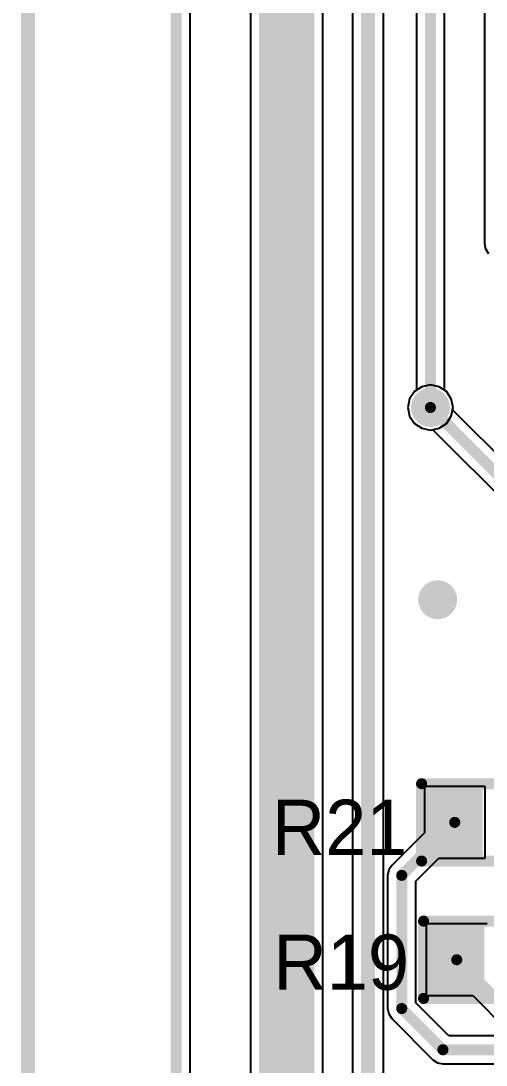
# Model space of a CAD drawing. Extents: x 10.58 to 11.54, y 9.91 to 15.27.
# Drawn here: x 10.598 to 10.929, y 13.511 to 14.256 of the extents above; entities that cross this region are included whole.
import ezdxf

# ---------------------------------------------------------------- set-up
doc = ezdxf.new("R2010")
doc.units = 0
doc.layers.get('0').update_dxf_attribs({"linetype": 'CONTINUOUS'})
for name, color, linetype in [('BOTTOMLAYER', 5, 'CONTINUOUS'), ('BOTTOMSOLDER', 6, 'CONTINUOUS'), ('KEEPOUTLAYER', 6, 'CONTINUOUS'), ('MULTILAYER', 9, 'CONTINUOUS'), ('TOPLAYER', 1, 'CONTINUOUS'), ('TOPOVERLAY', 2, 'CONTINUOUS'), ('TOPPASTE', 8, 'CONTINUOUS'), ('TOPSOLDER', 216, 'CONTINUOUS')]:
    doc.layers.add(name, color=color, linetype=linetype)

# ---------------------------------------------------------------- blocks, each defined once
blk = doc.blocks.new('R_0603_17')
at = {"layer": 'TOPLAYER'}
for points in [[(-0.015748, -0.019685), (-0.015748, 0.019685), (-0.047244, -0.019685), (-0.047244, 0.019685)], [(0.047244, -0.019685), (0.047244, 0.019685), (0.015748, -0.019685), (0.015748, 0.019685)]]:
    blk.add_solid(points, dxfattribs=at)
at = {"layer": 'TOPOVERLAY', "const_width": 0.007874}
for points in [[(-0.055118, -0.027559), (-0.055118, 0.027559)], [(-0.055118, 0.027559), (0.055118, 0.027559)], [(0.055118, -0.027559), (0.055118, 0.027559)], [(-0.055118, -0.027559), (0.055118, -0.027559)]]:
    blk.add_lwpolyline(points, dxfattribs=at)
at = {"layer": 'TOPOVERLAY', "const_width": 0.003937}
for points in [[(-0.057087, 0.027559, 1), (-0.05315, 0.027559, 1)], [(-0.057087, 0.027559, 1), (-0.05315, 0.027559, 1)], [(0.05315, 0.027559, 1), (0.057087, 0.027559, 1)], [(0.05315, 0.027559, 1), (0.057087, 0.027559, 1)], [(-0.057087, -0.027559, 1), (-0.05315, -0.027559, 1)], [(-0.057087, -0.027559, 1), (-0.05315, -0.027559, 1)], [(0.05315, -0.027559, 1), (0.057087, -0.027559, 1)], [(0.05315, -0.027559, 1), (0.057087, -0.027559, 1)]]:
    blk.add_lwpolyline(points, format="xyb", close=True, dxfattribs=at)
at = {"layer": 'TOPPASTE'}
for points in [[(-0.015748, -0.019685), (-0.015748, 0.019685), (-0.047244, -0.019685), (-0.047244, 0.019685)], [(0.047244, -0.019685), (0.047244, 0.019685), (0.015748, -0.019685), (0.015748, 0.019685)]]:
    blk.add_solid(points, dxfattribs=at)
at = {"layer": 'TOPSOLDER'}
for points in [[(-0.011748, -0.023685), (-0.011748, 0.023685), (-0.051244, -0.023685), (-0.051244, 0.023685)], [(0.051244, -0.023685), (0.051244, 0.023685), (0.011748, -0.023685), (0.011748, 0.023685)]]:
    blk.add_solid(points, dxfattribs=at)
blk = doc.blocks.new('R_0603_19')
at = {"layer": 'TOPLAYER'}
for points in [[(-0.015748, -0.019685), (-0.015748, 0.019685), (-0.047244, -0.019685), (-0.047244, 0.019685)], [(0.047244, -0.019685), (0.047244, 0.019685), (0.015748, -0.019685), (0.015748, 0.019685)]]:
    blk.add_solid(points, dxfattribs=at)
at = {"layer": 'TOPOVERLAY', "const_width": 0.007874}
for points in [[(-0.055118, -0.027559), (-0.055118, 0.027559)], [(-0.055118, 0.027559), (0.055118, 0.027559)], [(0.055118, -0.027559), (0.055118, 0.027559)], [(-0.055118, -0.027559), (0.055118, -0.027559)]]:
    blk.add_lwpolyline(points, dxfattribs=at)
at = {"layer": 'TOPOVERLAY', "const_width": 0.003937}
for points in [[(-0.057087, 0.027559, 1), (-0.05315, 0.027559, 1)], [(-0.057087, 0.027559, 1), (-0.05315, 0.027559, 1)], [(0.05315, 0.027559, 1), (0.057087, 0.027559, 1)], [(0.05315, 0.027559, 1), (0.057087, 0.027559, 1)], [(-0.057087, -0.027559, 1), (-0.05315, -0.027559, 1)], [(-0.057087, -0.027559, 1), (-0.05315, -0.027559, 1)], [(0.05315, -0.027559, 1), (0.057087, -0.027559, 1)], [(0.05315, -0.027559, 1), (0.057087, -0.027559, 1)]]:
    blk.add_lwpolyline(points, format="xyb", close=True, dxfattribs=at)
at = {"layer": 'TOPPASTE'}
for points in [[(-0.015748, -0.019685), (-0.015748, 0.019685), (-0.047244, -0.019685), (-0.047244, 0.019685)], [(0.047244, -0.019685), (0.047244, 0.019685), (0.015748, -0.019685), (0.015748, 0.019685)]]:
    blk.add_solid(points, dxfattribs=at)
at = {"layer": 'TOPSOLDER'}
for points in [[(-0.011748, -0.023685), (-0.011748, 0.023685), (-0.051244, -0.023685), (-0.051244, 0.023685)], [(0.051244, -0.023685), (0.051244, 0.023685), (0.011748, -0.023685), (0.011748, 0.023685)]]:
    blk.add_solid(points, dxfattribs=at)

msp = doc.modelspace()

# ---------------------------------------------------------------- linework, layer by layer
at = {"layer": 'BOTTOMLAYER'}
for p, q in [((10.879423, 15.000905), (10.879423, 13.992286)), ((10.833854, 14.974981), (10.833854, 13.489896)), ((10.856092, 13.494502), (10.856092, 14.979586)), ((10.899494, 13.992286), (10.899494, 14.868336)), ((10.718394, 12.651505), (10.718394, 14.576317)), ((10.878105, 13.991405), (10.874624, 13.986196)), ((10.879423, 13.992286), (10.878105, 13.991405)), ((10.900813, 13.991405), (10.899494, 13.992286)), ((10.904293, 13.986196), (10.900813, 13.991405)), ((10.874624, 13.986196), (10.873402, 13.980051)), ((10.905515, 13.980051), (10.904293, 13.986196)), ((10.873402, 13.980051), (10.874624, 13.973906)), ((10.904293, 13.973906), (10.905515, 13.980051)), ((10.874624, 13.973906), (10.878105, 13.968697)), ((10.878105, 13.968697), (10.883314, 13.965217)), ((10.895603, 13.965217), (10.900813, 13.968697)), ((10.900813, 13.968697), (10.904293, 13.973906)), ((10.883314, 13.965217), (10.889459, 13.963995)), ((10.889459, 13.963995), (10.895603, 13.965217))]:
    msp.add_line(p, q, dxfattribs=at)
for points, const_width in [([(10.889459, 13.980051), (10.889459, 15.035101)], 0.007874), ([(10.844973, 13.489896), (10.844973, 14.979586)], 0.01)]:
    msp.add_lwpolyline(points, dxfattribs=dict(at, const_width=const_width))
for points, const_width in [([(10.884538, 13.980051, 1), (10.89438, 13.980051, 1)], 0.009843), ([(10.88749, 13.980051, 1), (10.891427, 13.980051, 1)], 0.003937), ([(10.889658, 13.843046, 1), (10.899501, 13.843046, 1)], 0.009843)]:
    msp.add_lwpolyline(points, format="xyb", close=True, dxfattribs=dict(at, const_width=const_width))
at = {"layer": 'BOTTOMSOLDER', "const_width": 0.013843}
for points in [[(10.882538, 13.980051, 1), (10.89638, 13.980051, 1)], [(10.887658, 13.843046, 1), (10.9015, 13.843046, 1)]]:
    msp.add_lwpolyline(points, format="xyb", close=True, dxfattribs=at)
at = {"layer": 'KEEPOUTLAYER'}
for points, const_width in [([(10.602847, 12.93514), (10.602847, 15.102101)], 0.01), ([(10.708359, 12.641469), (10.708359, 14.586352)], 0.007874)]:
    msp.add_lwpolyline(points, dxfattribs=dict(at, const_width=const_width))
at = {"layer": 'MULTILAYER', "const_width": 0.009843}
for points in [[(10.884538, 13.980051, 1), (10.89438, 13.980051, 1)], [(10.889658, 13.843046, 1), (10.899501, 13.843046, 1)]]:
    msp.add_lwpolyline(points, format="xyb", close=True, dxfattribs=at)
at = {"layer": 'TOPLAYER'}
for p, q in [((10.92782, 14.75701), (10.92782, 14.097014)), ((10.718394, 12.651505), (10.718394, 14.576317)), ((10.761288, 14.445014), (10.761288, 12.831628)), ((10.81291, 12.842319), (10.81291, 14.434323)), ((10.92782, 14.097014), (10.92782, 14.097014)), ((10.92782, 14.097014), (10.92782, 14.097014)), ((10.92782, 14.097014), (10.928584, 14.093174)), ((10.928584, 14.093174), (10.930759, 14.089918)), ((10.878105, 13.991405), (10.874624, 13.986196)), ((10.883314, 13.994885), (10.878105, 13.991405)), ((10.889459, 13.996108), (10.883314, 13.994885)), ((10.895603, 13.994885), (10.889459, 13.996108)), ((10.900813, 13.991405), (10.895603, 13.994885)), ((10.904293, 13.986196), (10.900813, 13.991405)), ((10.874624, 13.986196), (10.873402, 13.980051)), ((10.905515, 13.980051), (10.904293, 13.986196)), ((10.873402, 13.980051), (10.874624, 13.973906)), ((10.905206, 13.978496), (10.905515, 13.980051)), ((11.027865, 13.855837), (10.905206, 13.978496)), ((10.874624, 13.973906), (10.878105, 13.968697)), ((10.878105, 13.968697), (10.883314, 13.965217)), ((10.883314, 13.965217), (10.889459, 13.963995)), ((10.889459, 13.963995), (10.891014, 13.964304)), ((10.891014, 13.964304), (11.016612, 13.838705)), ((10.928416, 13.709991), (10.885109, 13.709991)), ((10.885109, 13.709991), (10.885109, 13.676939)), ((10.928416, 13.65881), (10.928416, 13.709991)), ((10.885109, 13.676939), (10.861893, 13.653723)), ((10.879024, 13.64247), (10.895364, 13.65881)), ((10.895364, 13.65881), (10.928416, 13.65881)), ((10.859717, 13.650467), (10.858953, 13.646627)), ((10.861893, 13.653723), (10.859717, 13.650467)), ((10.858953, 13.646627), (10.858953, 13.551707)), ((10.879024, 13.555864), (10.879024, 13.64247)), ((10.929816, 13.612091), (10.886509, 13.612091)), ((10.886509, 13.612091), (10.886509, 13.56091)), ((10.886509, 13.56091), (10.919561, 13.56091)), ((10.919561, 13.56091), (10.943464, 13.537007)), ((10.858953, 13.551707), (10.858953, 13.551707)), ((10.858953, 13.551707), (10.858953, 13.551707)), ((10.858953, 13.551707), (10.859717, 13.547867)), ((10.9025, 13.532388), (10.879024, 13.555864)), ((10.859717, 13.547867), (10.861893, 13.544611)), ((10.861893, 13.544611), (10.891247, 13.515257)), ((10.94155, 13.532388), (10.9025, 13.532388)), ((10.891247, 13.515257), (10.894503, 13.513081)), ((10.894503, 13.513081), (10.898343, 13.512317)), ((10.898343, 13.512317), (11.128559, 13.512317))]:
    msp.add_line(p, q, dxfattribs=at)
for points, const_width in [([(10.787099, 12.831628), (10.787099, 14.445014)], 0.03937), ([(10.889459, 13.980051), (11.023708, 13.845801)], 0.007874), ([(10.868989, 13.646627), (10.906763, 13.684401)], 0.007874), ([(10.868989, 13.551707), (10.868989, 13.646627)], 0.007874), ([(10.908163, 13.586501), (10.956563, 13.538101)], 0.007874), ([(10.868989, 13.551707), (10.898343, 13.522353)], 0.007874), ([(10.898343, 13.522353), (11.213104, 13.522353)], 0.007874)]:
    msp.add_lwpolyline(points, dxfattribs=dict(at, const_width=const_width))
for points, const_width in [([(10.884538, 13.980051, 1), (10.89438, 13.980051, 1)], 0.009843), ([(10.88749, 13.980051, 1), (10.891427, 13.980051, 1)], 0.003937), ([(10.889658, 13.843046, 1), (10.899501, 13.843046, 1)], 0.009843), ([(10.904794, 13.684401, 1), (10.908731, 13.684401, 1)], 0.003937), ([(10.86702, 13.646627, 1), (10.870957, 13.646627, 1)], 0.003937), ([(10.86702, 13.646627, 1), (10.870957, 13.646627, 1)], 0.003937), ([(10.906194, 13.586501, 1), (10.910131, 13.586501, 1)], 0.003937), ([(10.86702, 13.551707, 1), (10.870957, 13.551707, 1)], 0.003937), ([(10.86702, 13.551707, 1), (10.870957, 13.551707, 1)], 0.003937), ([(10.896375, 13.522353, 1), (10.900312, 13.522353, 1)], 0.003937), ([(10.896375, 13.522353, 1), (10.900312, 13.522353, 1)], 0.003937)]:
    msp.add_lwpolyline(points, format="xyb", close=True, dxfattribs=dict(at, const_width=const_width))
at = {"layer": 'TOPSOLDER', "const_width": 0.013843}
for points in [[(10.882538, 13.980051, 1), (10.89638, 13.980051, 1)], [(10.887658, 13.843046, 1), (10.9015, 13.843046, 1)]]:
    msp.add_lwpolyline(points, format="xyb", close=True, dxfattribs=at)

# ---------------------------------------------------------------- block references
msp.add_blockref('R_0603_17', (10.938259, 13.684401))
at = {"rotation": 360}
msp.add_blockref('R_0603_19', (10.939659, 13.586501), dxfattribs=at)

# ---------------------------------------------------------------- texts
at = {"layer": 'TOPOVERLAY'}
for s, p in [('R21', (10.776469, 13.661156)), ('R19', (10.77765, 13.565093))]:
    msp.add_text(s, height=0.03937, dxfattribs=at).set_placement(p)

doc.saveas('drawing.dxf')
